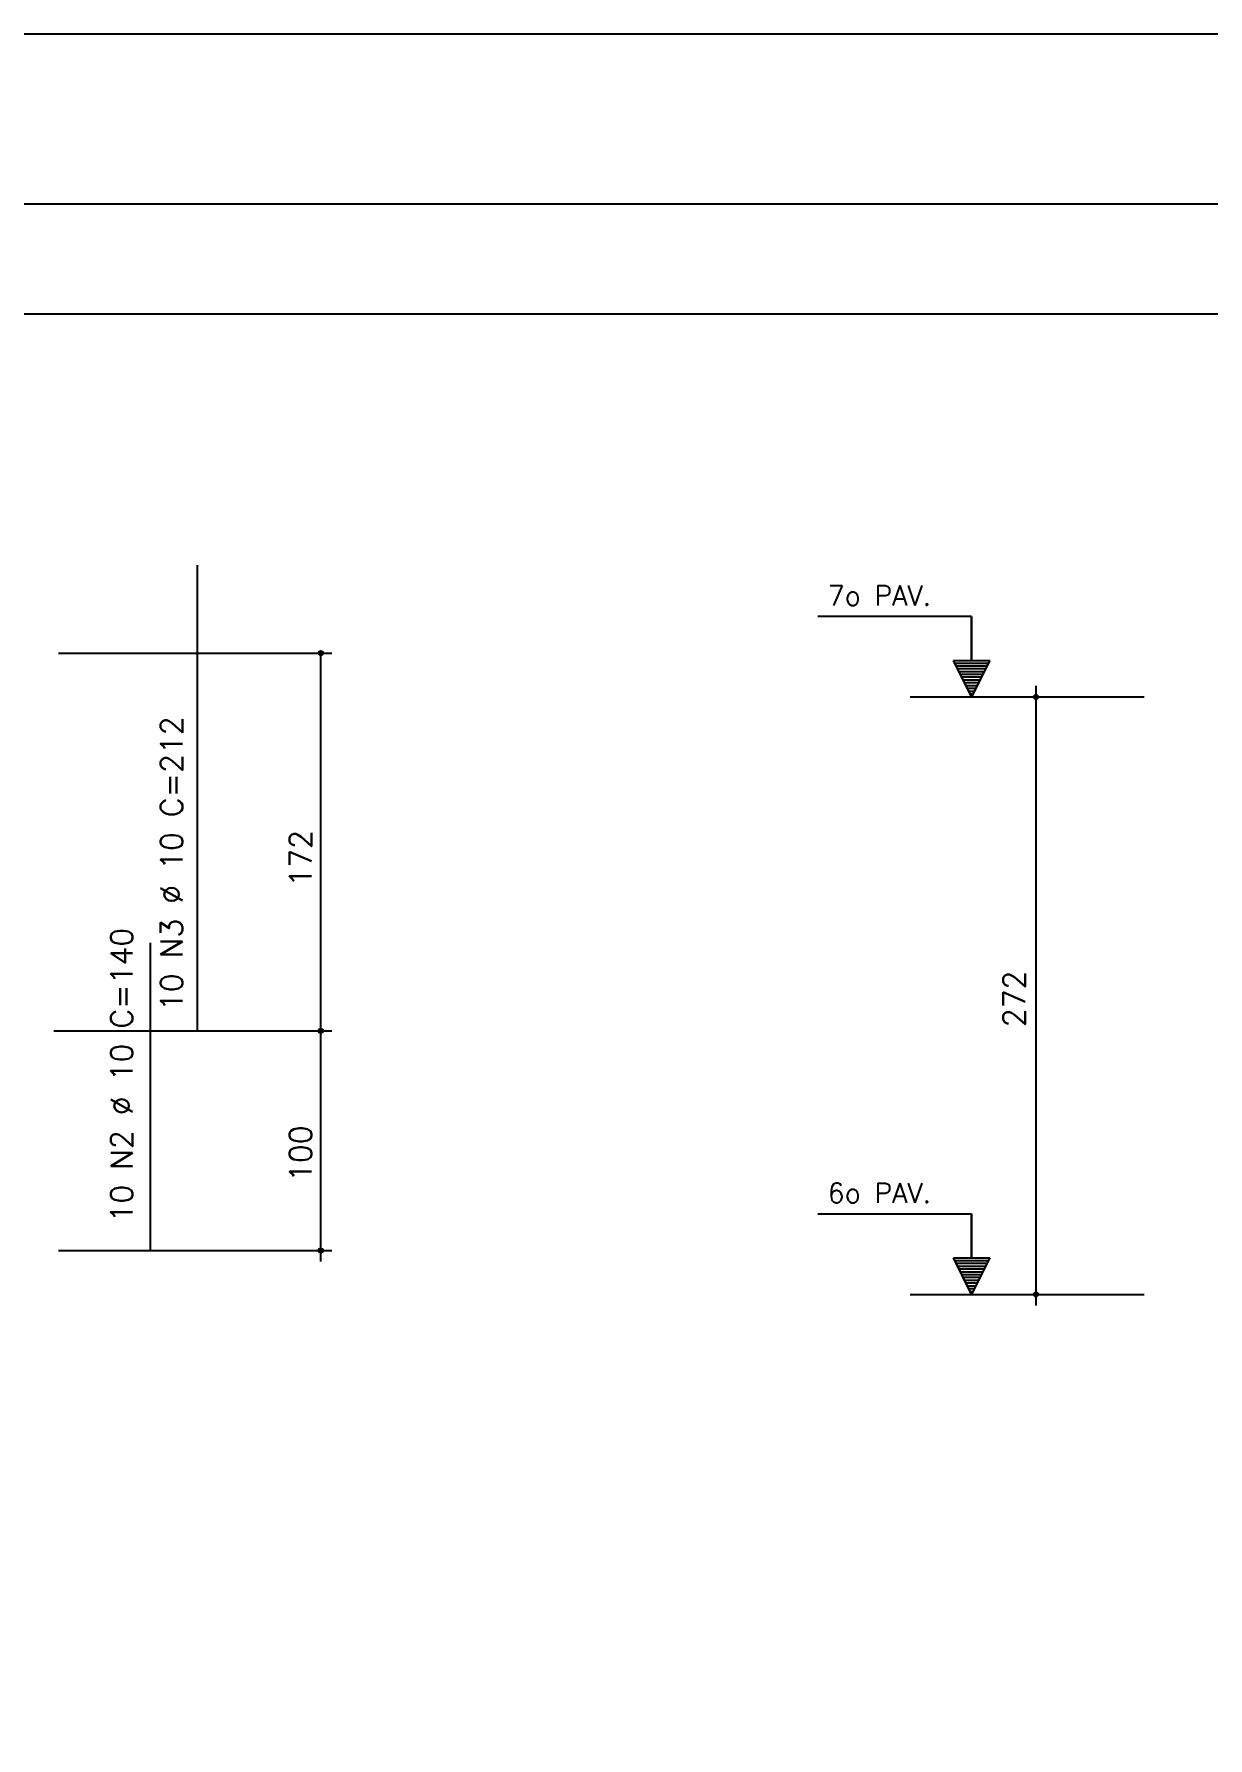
# Model space of a CAD drawing. Extents: x -1.9 to 86, y -1.6 to 61.
# Drawn here: x 25.59 to 36.28, y 45.44 to 60.95 of the extents above; entities that cross this region are included whole.
import ezdxf

# ---------------------------------------------------------------- set-up
doc = ezdxf.new("R2010")
doc.units = 0
doc.header["$MEASUREMENT"] = 0
doc.linetypes.add('HIDDEN', pattern=[9.525, 6.35, -3.175])
doc.layers.get('Defpoints').update_dxf_attribs({"linetype": 'CONTINUOUS'})
for name, color, linetype in [('ARQ_FOLHA', 7, 'CONTINUOUS'), ('PENA_01', 1, 'CONTINUOUS'), ('PENA_02', 2, 'CONTINUOUS'), ('PENA_03', 3, 'CONTINUOUS'), ('PENA_05', 5, 'CONTINUOUS')]:
    doc.layers.add(name, color=color, linetype=linetype)
doc.styles.get("Standard").update_dxf_attribs({"font": 'ROMANS.SHX'})

msp = doc.modelspace()

# ---------------------------------------------------------------- linework, layer by layer
at = {"layer": 'ARQ_FOLHA', "color": 1}
for points in [[(0, 0), (84.1, 0), (84.1, 59.4), (0, 59.4)], [(2.5, 1), (83.1, 1), (83.1, 58.4), (2.5, 58.4)]]:
    msp.add_lwpolyline(points, close=True, dxfattribs=at)
at = {"layer": 'Defpoints', "color": 8, "linetype": 'HIDDEN', "ltscale": 100}
msp.add_lwpolyline([(-1.95, 60.95), (-1.95, -1.55), (86.05, -1.55), (86.05, 60.95)], close=True, dxfattribs=at)
at = {"layer": 'PENA_01', "linetype": 'Continuous'}
for p, q in [((25.81, 55.314), (28.299, 55.314)), ((28.199, 49.773), (28.199, 55.314)), ((34.711, 49.373), (34.711, 55.014)), ((33.565, 54.914), (35.696, 54.914)), ((25.768, 51.874), (28.299, 51.874)), ((25.81, 49.874), (28.299, 49.874)), ((33.565, 49.474), (35.696, 49.474))]:
    msp.add_line(p, q, dxfattribs=at)
at = {"layer": 'PENA_02', "linetype": 'Continuous'}
for centre, radius in [((28.199, 55.314), 0.02), ((28.199, 55.314), 0.01), ((34.711, 54.914), 0.02), ((34.711, 54.914), 0.01), ((28.199, 51.874), 0.02), ((28.199, 51.874), 0.01), ((28.199, 49.874), 0.02), ((28.199, 49.874), 0.01), ((34.711, 49.474), 0.02), ((34.711, 49.474), 0.01)]:
    msp.add_circle(centre, radius, dxfattribs=at)
at = {"layer": 'PENA_03', "linetype": 'Continuous'}
for p, q in [((34.124, 55.646), (32.724, 55.646)), ((34.124, 55.246), (34.124, 55.646)), ((34.125, 55.246), (34.125, 55.647)), ((34.124, 54.914), (33.958, 55.246)), ((33.958, 55.246), (34.124, 55.246)), ((34.124, 54.917), (33.961, 55.244)), ((34.288, 55.244), (33.961, 55.244)), ((34.29, 55.246), (34.124, 54.914)), ((34.288, 55.244), (34.124, 54.917)), ((34.125, 55.246), (34.29, 55.246)), ((34.278, 55.22), (33.971, 55.22)), ((34.265, 55.195), (33.984, 55.195)), ((34.252, 55.169), (33.997, 55.169)), ((34.239, 55.144), (34.01, 55.144)), ((34.227, 55.118), (34.022, 55.118)), ((34.214, 55.093), (34.035, 55.093)), ((34.201, 55.067), (34.048, 55.067)), ((34.188, 55.042), (34.061, 55.042)), ((34.175, 55.016), (34.073, 55.016)), ((34.163, 54.99), (34.086, 54.99)), ((34.15, 54.965), (34.099, 54.965)), ((34.137, 54.939), (34.112, 54.939)), ((34.124, 50.206), (32.724, 50.206)), ((34.124, 49.806), (34.124, 50.206)), ((34.125, 49.806), (34.125, 50.207)), ((34.124, 49.474), (33.958, 49.806)), ((33.958, 49.806), (34.124, 49.806)), ((34.124, 49.477), (33.961, 49.804)), ((34.288, 49.804), (33.961, 49.804)), ((34.29, 49.806), (34.124, 49.474)), ((34.288, 49.804), (34.124, 49.477)), ((34.125, 49.806), (34.29, 49.806)), ((34.278, 49.78), (33.971, 49.78)), ((34.265, 49.755), (33.984, 49.755)), ((34.252, 49.729), (33.997, 49.729)), ((34.239, 49.704), (34.01, 49.704)), ((34.227, 49.678), (34.022, 49.678)), ((34.214, 49.653), (34.035, 49.653)), ((34.201, 49.627), (34.048, 49.627)), ((34.188, 49.602), (34.061, 49.602)), ((34.175, 49.576), (34.073, 49.576)), ((34.163, 49.55), (34.086, 49.55)), ((34.15, 49.525), (34.099, 49.525)), ((34.137, 49.499), (34.112, 49.499))]:
    msp.add_line(p, q, dxfattribs=at)
at = {"layer": 'PENA_05', "linetype": 'Continuous'}
for p, q in [((27.075, 51.874), (27.075, 56.114)), ((26.649, 49.874), (26.649, 52.674))]:
    msp.add_line(p, q, dxfattribs=at)

# ---------------------------------------------------------------- texts
at = {"layer": 'PENA_03', "linetype": 'Continuous'}
for s, p in [('7o PAV.', (32.814, 55.748)), ('6o PAV.', (32.814, 50.308))]:
    msp.add_text(s, height=0.18, dxfattribs=at).set_placement(p)
for s, p in [('10 N3 %%c 10 C=212', (26.941, 52.054)), ('172', (28.114, 53.187)), ('10 N2 %%c 10 C=140', (26.486, 50.129)), ('272', (34.611, 51.908)), ('100', (28.115, 50.498))]:
    msp.add_text(s, height=0.2, rotation=90, dxfattribs=at).set_placement(p)

doc.saveas('drawing.dxf')
